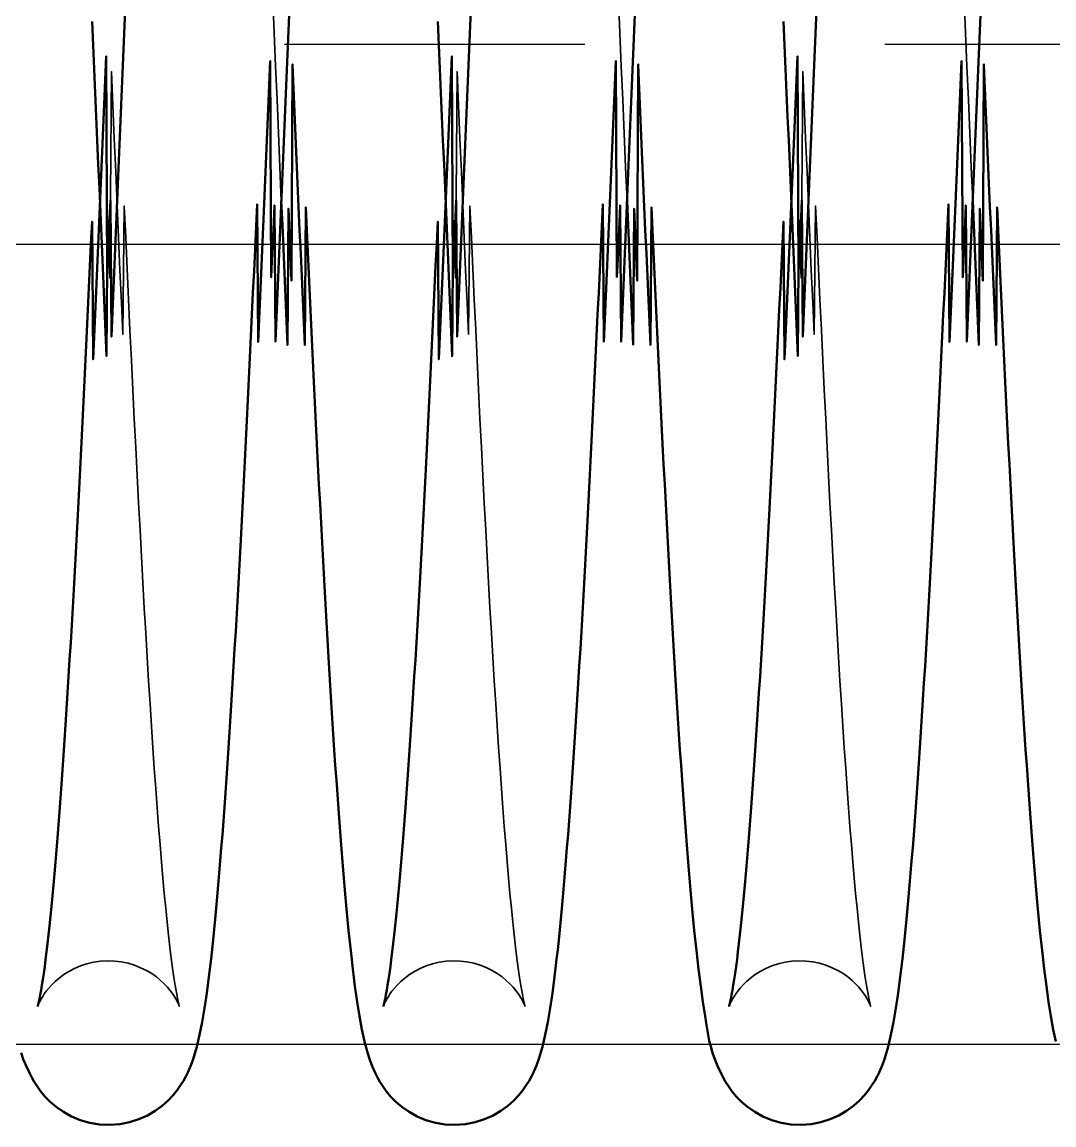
# Model space of a CAD drawing. Header units: millimetres. Extents: x 1448 to 104164, y -19509 to -89.
# Drawn here: x 83954.3 to 84005.9, y -3056.7 to -3001.5 of the extents above; entities that cross this region are included whole.
import ezdxf

# ---------------------------------------------------------------- set-up
doc = ezdxf.new("R2010")
doc.units = ezdxf.units.MM
doc.header["$LTSCALE"] = 60
doc.header["$MEASUREMENT"] = 0
doc.linetypes.add('CENTER', pattern=[2, 1.25, -0.25, 0.25, -0.25])
doc.layers.get('0').update_dxf_attribs({"linetype": 'CONTINUOUS'})
doc.layers.add('cen', color=14, linetype='CONTINUOUS')
doc.layers.add('가려진 것(ISO)', color=7, linetype='CONTINUOUS', lineweight=35)
doc.layers.add('가시적인 것(ISO)', color=7, linetype='CONTINUOUS', lineweight=50)

# ---------------------------------------------------------------- blocks, each defined once
blk = doc.blocks.new('토션스프링1')
at = {"layer": '가려진 것(ISO)', "flags": 128}
for points in [[(21463042.209, -50955456.939), (21463042.137, -50955458.591), (21463042.066, -50955460.254), (21463041.994, -50955461.926), (21463041.922, -50955463.606), (21463041.85, -50955465.292), (21463041.778, -50955466.982)], [(21463059.485, -50955456.936), (21463059.413, -50955458.59), (21463059.341, -50955460.254), (21463059.27, -50955461.927), (21463059.198, -50955463.607), (21463059.126, -50955465.293), (21463059.054, -50955466.981)], [(21463076.761, -50955456.939), (21463076.689, -50955458.591), (21463076.617, -50955460.254), (21463076.545, -50955461.926), (21463076.474, -50955463.606), (21463076.402, -50955465.292), (21463076.33, -50955466.982)], [(21463053.957, -50955507.244), (21463053.952, -50955507.229), (21463053.932, -50955507.177), (21463053.892, -50955507.083), (21463053.821, -50955506.94), (21463053.77, -50955506.847), (21463053.705, -50955506.739), (21463053.624, -50955506.616), (21463053.524, -50955506.478), (21463053.401, -50955506.325), (21463053.253, -50955506.162), (21463053.08, -50955505.993), (21463052.879, -50955505.821), (21463052.648, -50955505.652), (21463052.392, -50955505.491), (21463052.111, -50955505.344), (21463051.811, -50955505.217), (21463051.492, -50955505.113), (21463051.158, -50955505.035), (21463050.815, -50955504.985), (21463050.468, -50955504.965), (21463050.121, -50955504.976), (21463049.776, -50955505.017), (21463049.439, -50955505.087), (21463049.116, -50955505.183), (21463048.809, -50955505.304), (21463048.523, -50955505.445), (21463048.259, -50955505.603), (21463048.02, -50955505.77), (21463047.81, -50955505.941), (21463047.628, -50955506.112), (21463047.473, -50955506.278), (21463047.344, -50955506.433), (21463047.237, -50955506.574), (21463047.15, -50955506.702), (21463047.081, -50955506.815), (21463047.026, -50955506.913), (21463046.949, -50955507.065), (21463046.905, -50955507.166), (21463046.883, -50955507.223), (21463046.876, -50955507.244), (21463046.879, -50955507.234), (21463046.889, -50955507.197), (21463046.905, -50955507.136), (21463046.925, -50955507.055), (21463046.971, -50955506.836), (21463047.026, -50955506.549), (21463047.086, -50955506.199), (21463047.151, -50955505.792), (21463047.217, -50955505.333), (21463047.284, -50955504.828), (21463047.351, -50955504.275), (21463047.419, -50955503.674), (21463047.488, -50955503.027), (21463047.558, -50955502.336), (21463047.628, -50955501.601), (21463047.699, -50955500.825), (21463047.77, -50955500.007), (21463047.841, -50955499.15), (21463047.912, -50955498.254), (21463047.983, -50955497.322), (21463048.055, -50955496.353), (21463048.126, -50955495.35), (21463048.197, -50955494.31), (21463048.268, -50955493.232), (21463048.339, -50955492.119), (21463048.411, -50955490.971), (21463048.482, -50955489.79), (21463048.554, -50955488.577), (21463048.626, -50955487.333), (21463048.697, -50955486.061), (21463048.769, -50955484.76), (21463048.841, -50955483.433), (21463048.912, -50955482.08), (21463048.983, -50955480.703), (21463049.055, -50955479.301), (21463049.126, -50955477.873), (21463049.198, -50955476.418), (21463049.269, -50955474.94), (21463049.341, -50955473.44), (21463049.413, -50955471.919), (21463049.485, -50955470.378), (21463049.557, -50955468.82), (21463049.628, -50955467.246), (21463049.7, -50955473.657), (21463049.772, -50955472.056), (21463049.843, -50955470.443), (21463049.914, -50955468.82), (21463049.986, -50955467.183), (21463050.057, -50955465.534), (21463050.129, -50955463.872), (21463050.201, -50955462.202), (21463050.273, -50955460.523), (21463050.344, -50955470.837), (21463050.416, -50955469.147)], [(21463071.232, -50955507.244), (21463071.228, -50955507.229), (21463071.208, -50955507.177), (21463071.167, -50955507.083), (21463071.097, -50955506.94), (21463071.046, -50955506.847), (21463070.981, -50955506.739), (21463070.9, -50955506.617), (21463070.8, -50955506.478), (21463070.677, -50955506.326), (21463070.53, -50955506.163), (21463070.356, -50955505.994), (21463070.155, -50955505.822), (21463069.924, -50955505.652), (21463069.668, -50955505.491), (21463069.388, -50955505.344), (21463069.088, -50955505.217), (21463068.769, -50955505.114), (21463068.435, -50955505.035), (21463068.092, -50955504.985), (21463067.746, -50955504.965), (21463067.398, -50955504.976), (21463067.053, -50955505.017), (21463066.717, -50955505.086), (21463066.393, -50955505.182), (21463066.087, -50955505.303), (21463065.8, -50955505.445), (21463065.536, -50955505.602), (21463065.297, -50955505.768), (21463065.088, -50955505.94), (21463064.905, -50955506.111), (21463064.75, -50955506.277), (21463064.62, -50955506.432), (21463064.513, -50955506.572), (21463064.425, -50955506.699), (21463064.355, -50955506.811), (21463064.3, -50955506.91), (21463064.224, -50955507.065), (21463064.181, -50955507.166), (21463064.159, -50955507.224), (21463064.152, -50955507.244), (21463064.155, -50955507.234), (21463064.165, -50955507.197), (21463064.18, -50955507.137), (21463064.199, -50955507.056), (21463064.246, -50955506.837), (21463064.302, -50955506.547), (21463064.364, -50955506.195), (21463064.428, -50955505.788), (21463064.493, -50955505.333), (21463064.559, -50955504.827), (21463064.626, -50955504.272), (21463064.695, -50955503.671), (21463064.764, -50955503.023), (21463064.834, -50955502.331), (21463064.904, -50955501.596), (21463064.975, -50955500.819), (21463065.046, -50955500.001), (21463065.117, -50955499.144), (21463065.189, -50955498.25), (21463065.26, -50955497.319), (21463065.33, -50955496.353), (21463065.401, -50955495.347), (21463065.473, -50955494.304), (21463065.544, -50955493.225), (21463065.615, -50955492.111), (21463065.687, -50955490.962), (21463065.759, -50955489.781), (21463065.83, -50955488.569), (21463065.902, -50955487.327), (21463065.973, -50955486.056), (21463066.045, -50955484.757), (21463066.116, -50955483.432), (21463066.188, -50955482.082), (21463066.259, -50955480.705), (21463066.33, -50955479.3), (21463066.402, -50955477.869), (21463066.474, -50955476.413), (21463066.545, -50955474.934), (21463066.617, -50955473.433), (21463066.689, -50955471.913), (21463066.761, -50955470.373), (21463066.832, -50955468.817), (21463066.904, -50955467.245), (21463066.976, -50955473.659), (21463067.047, -50955472.061), (21463067.118, -50955470.451), (21463067.19, -50955468.826), (21463067.262, -50955467.186), (21463067.333, -50955465.534), (21463067.405, -50955463.871), (21463067.477, -50955462.2), (21463067.548, -50955460.521), (21463067.62, -50955470.836), (21463067.692, -50955469.147)], [(21463088.508, -50955507.244), (21463088.503, -50955507.229), (21463088.484, -50955507.177), (21463088.443, -50955507.083), (21463088.372, -50955506.94), (21463088.321, -50955506.847), (21463088.257, -50955506.739), (21463088.176, -50955506.616), (21463088.075, -50955506.478), (21463087.952, -50955506.325), (21463087.805, -50955506.162), (21463087.631, -50955505.993), (21463087.43, -50955505.821), (21463087.2, -50955505.652), (21463086.943, -50955505.491), (21463086.663, -50955505.344), (21463086.362, -50955505.217), (21463086.043, -50955505.113), (21463085.71, -50955505.035), (21463085.367, -50955504.985), (21463085.019, -50955504.965), (21463084.672, -50955504.976), (21463084.328, -50955505.017), (21463083.991, -50955505.087), (21463083.667, -50955505.183), (21463083.361, -50955505.304), (21463083.074, -50955505.445), (21463082.81, -50955505.603), (21463082.572, -50955505.77), (21463082.361, -50955505.941), (21463082.18, -50955506.112), (21463082.025, -50955506.278), (21463081.895, -50955506.433), (21463081.789, -50955506.574), (21463081.702, -50955506.702), (21463081.632, -50955506.815), (21463081.577, -50955506.913), (21463081.501, -50955507.065), (21463081.457, -50955507.166), (21463081.435, -50955507.223), (21463081.427, -50955507.244), (21463081.43, -50955507.234), (21463081.441, -50955507.197), (21463081.457, -50955507.136), (21463081.476, -50955507.055), (21463081.523, -50955506.836), (21463081.577, -50955506.549), (21463081.638, -50955506.199), (21463081.702, -50955505.792), (21463081.769, -50955505.333), (21463081.835, -50955504.828), (21463081.902, -50955504.275), (21463081.971, -50955503.674), (21463082.04, -50955503.027), (21463082.109, -50955502.336), (21463082.18, -50955501.601), (21463082.25, -50955500.825), (21463082.321, -50955500.007), (21463082.392, -50955499.15), (21463082.464, -50955498.254), (21463082.535, -50955497.322), (21463082.606, -50955496.353), (21463082.677, -50955495.35), (21463082.748, -50955494.31), (21463082.819, -50955493.232), (21463082.891, -50955492.119), (21463082.962, -50955490.971), (21463083.034, -50955489.79), (21463083.105, -50955488.577), (21463083.177, -50955487.333), (21463083.249, -50955486.061), (21463083.32, -50955484.76), (21463083.392, -50955483.433), (21463083.463, -50955482.08), (21463083.535, -50955480.703), (21463083.606, -50955479.301), (21463083.678, -50955477.873), (21463083.749, -50955476.418), (21463083.821, -50955474.94), (21463083.893, -50955473.44), (21463083.964, -50955471.919), (21463084.036, -50955470.378), (21463084.108, -50955468.82), (21463084.18, -50955467.246), (21463084.251, -50955473.657), (21463084.323, -50955472.056), (21463084.395, -50955470.443), (21463084.466, -50955468.82), (21463084.537, -50955467.183), (21463084.609, -50955465.534), (21463084.681, -50955463.872), (21463084.752, -50955462.202), (21463084.824, -50955460.523), (21463084.896, -50955470.837), (21463084.968, -50955469.147)]]:
    blk.add_lwpolyline(points, dxfattribs=at)
at = {"layer": '가시적인 것(ISO)', "flags": 128}
for points in [[(21463049.561, -50955457.057), (21463049.612, -50955458.232), (21463049.663, -50955459.413), (21463049.713, -50955460.597), (21463049.764, -50955461.786), (21463049.815, -50955462.978), (21463049.866, -50955464.173), (21463049.917, -50955465.37), (21463049.968, -50955466.568), (21463050.019, -50955467.767), (21463050.07, -50955468.966), (21463050.121, -50955470.165), (21463050.171, -50955471.363), (21463050.222, -50955472.561), (21463050.273, -50955473.761), (21463050.324, -50955466.961), (21463050.374, -50955468.161), (21463050.425, -50955469.361), (21463050.476, -50955470.559), (21463050.527, -50955459.756), (21463050.578, -50955460.951), (21463050.629, -50955462.142), (21463050.68, -50955463.331), (21463050.731, -50955464.515), (21463050.782, -50955465.694), (21463050.833, -50955466.868), (21463050.884, -50955468.036), (21463050.935, -50955469.198), (21463050.986, -50955470.352), (21463051.036, -50955471.499), (21463051.087, -50955472.637), (21463051.138, -50955473.77), (21463051.188, -50955474.895), (21463051.239, -50955468.014), (21463051.29, -50955469.126), (21463051.341, -50955470.23), (21463051.392, -50955471.326), (21463051.443, -50955472.413), (21463051.494, -50955473.49), (21463051.545, -50955474.557), (21463051.596, -50955475.613), (21463051.647, -50955476.659), (21463051.698, -50955477.692), (21463051.748, -50955478.714), (21463051.799, -50955479.722), (21463051.85, -50955480.718), (21463051.901, -50955481.699), (21463051.951, -50955482.666), (21463052.002, -50955483.619), (21463052.053, -50955484.559), (21463052.103, -50955485.486), (21463052.154, -50955486.4), (21463052.205, -50955487.3), (21463052.256, -50955488.185), (21463052.307, -50955489.055), (21463052.357, -50955489.91), (21463052.408, -50955490.749), (21463052.459, -50955491.572), (21463052.51, -50955492.378), (21463052.561, -50955493.166), (21463052.611, -50955493.937), (21463052.662, -50955494.69), (21463052.712, -50955495.425), (21463052.763, -50955496.14), (21463052.813, -50955496.836), (21463052.863, -50955497.513), (21463052.914, -50955498.172), (21463052.964, -50955498.813), (21463053.014, -50955499.434), (21463053.065, -50955500.036), (21463053.115, -50955500.618), (21463053.165, -50955501.18), (21463053.215, -50955501.72), (21463053.264, -50955502.24), (21463053.314, -50955502.738), (21463053.363, -50955503.214), (21463053.412, -50955503.667), (21463053.461, -50955504.098), (21463053.509, -50955504.505), (21463053.557, -50955504.889), (21463053.605, -50955505.25), (21463053.652, -50955505.587), (21463053.698, -50955505.897), (21463053.742, -50955506.181), (21463053.785, -50955506.435), (21463053.826, -50955506.66), (21463053.864, -50955506.854), (21463053.898, -50955507.014), (21463053.927, -50955507.137), (21463053.948, -50955507.216), (21463053.957, -50955507.244)], [(21463050.416, -50955469.147), (21463050.467, -50955467.946), (21463050.518, -50955474.743), (21463050.569, -50955473.54), (21463050.62, -50955472.338), (21463050.671, -50955471.136), (21463050.722, -50955469.936), (21463050.772, -50955468.738), (21463050.823, -50955467.543), (21463050.874, -50955466.347), (21463050.924, -50955465.152), (21463050.975, -50955463.958), (21463051.026, -50955462.766), (21463051.077, -50955461.575), (21463051.128, -50955460.388), (21463051.179, -50955459.204), (21463051.23, -50955458.024)], [(21463066.837, -50955457.062), (21463066.888, -50955458.238), (21463066.939, -50955459.419), (21463066.989, -50955460.603), (21463067.04, -50955461.792), (21463067.091, -50955462.983), (21463067.142, -50955464.177), (21463067.193, -50955465.372), (21463067.244, -50955466.569), (21463067.295, -50955467.766), (21463067.346, -50955468.964), (21463067.396, -50955470.161), (21463067.447, -50955471.359), (21463067.498, -50955472.559), (21463067.549, -50955473.761), (21463067.599, -50955466.962), (21463067.65, -50955468.164), (21463067.701, -50955469.365), (21463067.752, -50955470.564), (21463067.803, -50955459.762), (21463067.854, -50955460.956), (21463067.905, -50955462.148), (21463067.956, -50955463.336), (21463068.007, -50955464.519), (21463068.058, -50955465.698), (21463068.109, -50955466.871), (21463068.16, -50955468.037), (21463068.21, -50955469.197), (21463068.261, -50955470.349), (21463068.312, -50955471.494), (21463068.363, -50955472.634), (21463068.413, -50955473.768), (21463068.464, -50955474.895), (21463068.515, -50955468.016), (21463068.566, -50955469.129), (21463068.617, -50955470.234), (21463068.668, -50955471.33), (21463068.719, -50955472.417), (21463068.77, -50955473.494), (21463068.821, -50955474.561), (21463068.872, -50955475.618), (21463068.923, -50955476.662), (21463068.973, -50955477.695), (21463069.024, -50955478.715), (21463069.075, -50955479.722), (21463069.126, -50955480.716), (21463069.176, -50955481.695), (21463069.227, -50955482.662), (21463069.278, -50955483.616), (21463069.328, -50955484.558), (21463069.379, -50955485.486), (21463069.43, -50955486.401), (21463069.481, -50955487.302), (21463069.532, -50955488.187), (21463069.583, -50955489.058), (21463069.633, -50955489.913), (21463069.684, -50955490.752), (21463069.735, -50955491.575), (21463069.786, -50955492.38), (21463069.836, -50955493.168), (21463069.887, -50955493.939), (21463069.937, -50955494.69), (21463069.988, -50955495.423), (21463070.038, -50955496.137), (21463070.089, -50955496.834), (21463070.139, -50955497.512), (21463070.189, -50955498.172), (21463070.24, -50955498.813), (21463070.29, -50955499.434), (21463070.34, -50955500.037), (21463070.391, -50955500.619), (21463070.441, -50955501.181), (21463070.49, -50955501.721), (21463070.54, -50955502.241), (21463070.59, -50955502.739), (21463070.639, -50955503.214), (21463070.688, -50955503.667), (21463070.736, -50955504.097), (21463070.785, -50955504.505), (21463070.833, -50955504.89), (21463070.881, -50955505.251), (21463070.928, -50955505.587), (21463070.974, -50955505.898), (21463071.018, -50955506.18), (21463071.061, -50955506.435), (21463071.101, -50955506.66), (21463071.139, -50955506.854), (21463071.174, -50955507.014), (21463071.203, -50955507.137), (21463071.224, -50955507.216), (21463071.232, -50955507.244)], [(21463067.692, -50955469.147), (21463067.743, -50955467.947), (21463067.794, -50955474.745), (21463067.845, -50955473.544), (21463067.895, -50955472.344), (21463067.946, -50955471.145), (21463067.997, -50955469.947), (21463068.048, -50955468.75), (21463068.098, -50955467.551), (21463068.149, -50955466.353), (21463068.2, -50955465.156), (21463068.251, -50955463.96), (21463068.302, -50955462.766), (21463068.353, -50955461.575), (21463068.404, -50955460.387), (21463068.455, -50955459.203), (21463068.506, -50955458.023)], [(21463084.112, -50955457.057), (21463084.163, -50955458.232), (21463084.214, -50955459.413), (21463084.265, -50955460.597), (21463084.316, -50955461.786), (21463084.367, -50955462.978), (21463084.418, -50955464.173), (21463084.469, -50955465.37), (21463084.52, -50955466.568), (21463084.571, -50955467.767), (21463084.621, -50955468.966), (21463084.672, -50955470.165), (21463084.723, -50955471.363), (21463084.774, -50955472.561), (21463084.824, -50955473.761), (21463084.875, -50955466.961), (21463084.926, -50955468.161), (21463084.977, -50955469.361), (21463085.028, -50955470.559), (21463085.079, -50955459.756), (21463085.13, -50955460.951), (21463085.181, -50955462.142), (21463085.232, -50955463.331), (21463085.283, -50955464.515), (21463085.334, -50955465.694), (21463085.385, -50955466.868), (21463085.435, -50955468.036), (21463085.486, -50955469.198), (21463085.537, -50955470.352), (21463085.588, -50955471.499), (21463085.638, -50955472.637), (21463085.689, -50955473.77), (21463085.74, -50955474.895), (21463085.791, -50955468.014), (21463085.842, -50955469.126), (21463085.892, -50955470.23), (21463085.943, -50955471.326), (21463085.994, -50955472.413), (21463086.045, -50955473.49), (21463086.096, -50955474.557), (21463086.147, -50955475.613), (21463086.198, -50955476.659), (21463086.249, -50955477.692), (21463086.3, -50955478.714), (21463086.351, -50955479.722), (21463086.402, -50955480.718), (21463086.452, -50955481.699), (21463086.503, -50955482.666), (21463086.553, -50955483.619), (21463086.604, -50955484.559), (21463086.655, -50955485.486), (21463086.706, -50955486.4), (21463086.756, -50955487.3), (21463086.807, -50955488.185), (21463086.858, -50955489.055), (21463086.909, -50955489.91), (21463086.96, -50955490.749), (21463087.011, -50955491.572), (21463087.061, -50955492.378), (21463087.112, -50955493.166), (21463087.163, -50955493.937), (21463087.213, -50955494.69), (21463087.264, -50955495.425), (21463087.314, -50955496.14), (21463087.364, -50955496.836), (21463087.415, -50955497.513), (21463087.465, -50955498.172), (21463087.515, -50955498.813), (21463087.566, -50955499.434), (21463087.616, -50955500.036), (21463087.666, -50955500.618), (21463087.716, -50955501.18), (21463087.766, -50955501.72), (21463087.816, -50955502.24), (21463087.865, -50955502.738), (21463087.915, -50955503.214), (21463087.964, -50955503.667), (21463088.012, -50955504.098), (21463088.06, -50955504.505), (21463088.108, -50955504.889), (21463088.156, -50955505.25), (21463088.203, -50955505.587), (21463088.249, -50955505.897), (21463088.294, -50955506.181), (21463088.337, -50955506.435), (21463088.377, -50955506.66), (21463088.415, -50955506.854), (21463088.45, -50955507.014), (21463088.479, -50955507.137), (21463088.5, -50955507.216), (21463088.508, -50955507.244)], [(21463084.968, -50955469.147), (21463085.019, -50955467.946), (21463085.07, -50955474.743), (21463085.121, -50955473.54), (21463085.172, -50955472.338), (21463085.222, -50955471.136), (21463085.273, -50955469.936), (21463085.324, -50955468.738), (21463085.374, -50955467.543), (21463085.425, -50955466.347), (21463085.476, -50955465.152), (21463085.527, -50955463.958), (21463085.578, -50955462.766), (21463085.629, -50955461.575), (21463085.68, -50955460.388), (21463085.731, -50955459.204), (21463085.782, -50955458.024)], [(21463041.778, -50955466.982), (21463041.727, -50955468.182), (21463041.677, -50955469.384), (21463041.626, -50955470.585), (21463041.575, -50955471.786), (21463041.524, -50955472.986), (21463041.474, -50955474.184), (21463041.423, -50955467.38), (21463041.372, -50955468.578), (21463041.321, -50955469.775), (21463041.27, -50955470.971), (21463041.22, -50955460.166), (21463041.169, -50955461.359), (21463041.118, -50955462.55), (21463041.067, -50955463.738), (21463041.016, -50955464.921), (21463040.965, -50955466.101), (21463040.914, -50955467.276), (21463040.863, -50955468.445), (21463040.812, -50955469.608), (21463040.761, -50955470.765), (21463040.71, -50955471.914), (21463040.659, -50955473.055), (21463040.609, -50955474.188), (21463040.558, -50955467.312), (21463040.507, -50955468.428), (21463040.457, -50955469.537), (21463040.406, -50955470.639), (21463040.355, -50955471.733), (21463040.304, -50955472.819), (21463040.253, -50955473.895), (21463040.202, -50955474.962), (21463040.151, -50955476.019), (21463040.1, -50955477.065), (21463040.049, -50955478.1), (21463039.998, -50955479.124), (21463039.947, -50955480.136), (21463039.896, -50955481.134), (21463039.845, -50955482.12), (21463039.794, -50955483.092), (21463039.744, -50955484.049), (21463039.693, -50955484.992), (21463039.642, -50955485.92), (21463039.591, -50955486.835), (21463039.54, -50955487.736), (21463039.49, -50955488.623), (21463039.439, -50955489.496), (21463039.388, -50955490.355), (21463039.336, -50955491.198), (21463039.285, -50955492.027), (21463039.234, -50955492.839), (21463039.183, -50955493.636), (21463039.132, -50955494.416), (21463039.081, -50955495.179), (21463039.029, -50955495.925), (21463038.978, -50955496.654), (21463038.927, -50955497.364), (21463038.876, -50955498.057), (21463038.825, -50955498.731), (21463038.773, -50955499.385), (21463038.722, -50955500.021), (21463038.671, -50955500.638), (21463038.62, -50955501.236), (21463038.57, -50955501.815), (21463038.519, -50955502.377), (21463038.468, -50955502.92), (21463038.416, -50955503.445), (21463038.312, -50955504.441), (21463038.207, -50955505.366), (21463038.098, -50955506.223), (21463037.986, -50955507.011), (21463037.87, -50955507.733), (21463037.749, -50955508.389), (21463037.617, -50955508.999)], [(21463059.054, -50955466.981), (21463059.003, -50955468.181), (21463058.952, -50955469.381), (21463058.902, -50955470.581), (21463058.851, -50955471.78), (21463058.8, -50955472.977), (21463058.75, -50955474.175), (21463058.699, -50955467.374), (21463058.648, -50955468.573), (21463058.597, -50955469.772), (21463058.546, -50955470.97), (21463058.495, -50955460.166), (21463058.444, -50955461.36), (21463058.393, -50955462.551), (21463058.342, -50955463.739), (21463058.291, -50955464.923), (21463058.241, -50955466.102), (21463058.19, -50955467.276), (21463058.139, -50955468.445), (21463058.088, -50955469.607), (21463058.037, -50955470.761), (21463057.986, -50955471.909), (21463057.936, -50955473.048), (21463057.885, -50955474.179), (21463057.834, -50955467.304), (21463057.783, -50955468.422), (21463057.733, -50955469.533), (21463057.682, -50955470.636), (21463057.631, -50955471.732), (21463057.58, -50955472.818), (21463057.529, -50955473.895), (21463057.478, -50955474.963), (21463057.427, -50955476.02), (21463057.376, -50955477.066), (21463057.325, -50955478.101), (21463057.274, -50955479.125), (21463057.223, -50955480.135), (21463057.172, -50955481.133), (21463057.121, -50955482.117), (21463057.07, -50955483.087), (21463057.02, -50955484.043), (21463056.969, -50955484.985), (21463056.918, -50955485.914), (21463056.867, -50955486.83), (21463056.816, -50955487.732), (21463056.765, -50955488.621), (21463056.714, -50955489.495), (21463056.663, -50955490.354), (21463056.612, -50955491.198), (21463056.561, -50955492.027), (21463056.51, -50955492.84), (21463056.459, -50955493.637), (21463056.408, -50955494.417), (21463056.356, -50955495.18), (21463056.305, -50955495.925), (21463056.254, -50955496.653), (21463056.203, -50955497.363), (21463056.152, -50955498.054), (21463056.101, -50955498.726), (21463056.05, -50955499.38), (21463055.999, -50955500.015), (21463055.948, -50955500.632), (21463055.897, -50955501.231), (21463055.846, -50955501.812), (21463055.794, -50955502.375), (21463055.743, -50955502.92), (21463055.691, -50955503.446), (21463055.586, -50955504.446), (21463055.48, -50955505.374), (21463055.371, -50955506.232), (21463055.26, -50955507.018), (21463055.146, -50955507.733), (21463055.094, -50955508.059), (21463055.047, -50955508.367), (21463054.941, -50955508.956), (21463054.872, -50955509.251), (21463054.785, -50955509.554), (21463054.673, -50955509.874), (21463054.532, -50955510.216), (21463054.356, -50955510.588), (21463054.253, -50955510.788), (21463054.133, -50955511.002), (21463053.987, -50955511.234), (21463053.809, -50955511.479), (21463053.593, -50955511.736), (21463053.333, -50955512.001), (21463053.025, -50955512.264), (21463052.67, -50955512.513), (21463052.268, -50955512.736), (21463051.825, -50955512.921), (21463051.354, -50955513.059), (21463050.862, -50955513.14), (21463050.359, -50955513.163), (21463049.858, -50955513.127), (21463049.37, -50955513.032), (21463048.904, -50955512.883), (21463048.47, -50955512.689), (21463048.079, -50955512.46), (21463047.734, -50955512.206), (21463047.436, -50955511.94), (21463047.187, -50955511.675), (21463046.98, -50955511.42), (21463046.811, -50955511.178), (21463046.671, -50955510.952), (21463046.556, -50955510.743), (21463046.459, -50955510.548), (21463046.306, -50955510.193), (21463046.187, -50955509.869), (21463046.004, -50955509.262), (21463045.865, -50955508.665), (21463045.739, -50955508.03), (21463045.62, -50955507.335), (21463045.506, -50955506.578), (21463045.398, -50955505.757), (21463045.292, -50955504.868), (21463045.189, -50955503.91), (21463045.138, -50955503.403), (21463045.087, -50955502.878), (21463045.036, -50955502.334), (21463044.984, -50955501.77), (21463044.933, -50955501.187), (21463044.881, -50955500.584), (21463044.83, -50955499.962), (21463044.778, -50955499.32), (21463044.727, -50955498.659), (21463044.676, -50955497.979), (21463044.624, -50955497.281), (21463044.573, -50955496.566), (21463044.521, -50955495.833), (21463044.47, -50955495.082), (21463044.418, -50955494.315), (21463044.367, -50955493.531), (21463044.316, -50955492.731), (21463044.265, -50955491.915), (21463044.213, -50955491.084), (21463044.162, -50955490.237), (21463044.111, -50955489.376), (21463044.06, -50955488.501), (21463044.009, -50955487.611), (21463043.958, -50955486.708), (21463043.908, -50955485.791), (21463043.857, -50955484.861), (21463043.806, -50955483.917), (21463043.755, -50955482.957), (21463043.704, -50955481.984), (21463043.654, -50955480.996), (21463043.603, -50955479.996), (21463043.552, -50955478.982), (21463043.501, -50955477.957), (21463043.45, -50955476.92), (21463043.399, -50955475.872), (21463043.348, -50955474.813), (21463043.297, -50955473.745), (21463043.246, -50955472.667), (21463043.195, -50955471.579), (21463043.144, -50955470.484), (21463043.093, -50955469.38), (21463043.042, -50955468.269), (21463042.992, -50955467.151), (21463042.941, -50955474.027), (21463042.89, -50955472.893), (21463042.839, -50955471.752), (21463042.789, -50955470.602), (21463042.738, -50955469.445), (21463042.687, -50955468.281), (21463042.636, -50955467.111), (21463042.585, -50955465.936), (21463042.534, -50955464.756), (21463042.483, -50955463.571), (21463042.432, -50955462.383), (21463042.381, -50955461.191), (21463042.33, -50955459.997), (21463042.279, -50955470.801), (21463042.228, -50955469.604), (21463042.178, -50955468.406), (21463042.127, -50955467.208), (21463042.076, -50955474.011), (21463042.025, -50955472.814), (21463041.975, -50955471.615), (21463041.924, -50955470.414), (21463041.873, -50955469.213), (21463041.822, -50955468.013), (21463041.771, -50955466.812), (21463041.72, -50955465.613), (21463041.669, -50955464.416), (21463041.618, -50955463.221), (21463041.567, -50955462.029), (21463041.516, -50955460.841), (21463041.465, -50955459.657), (21463041.415, -50955458.479), (21463041.364, -50955457.305)], [(21463076.33, -50955466.982), (21463076.279, -50955468.182), (21463076.228, -50955469.384), (21463076.177, -50955470.585), (21463076.126, -50955471.786), (21463076.076, -50955472.986), (21463076.025, -50955474.184), (21463075.974, -50955467.38), (21463075.924, -50955468.578), (21463075.873, -50955469.775), (21463075.822, -50955470.971), (21463075.771, -50955460.166), (21463075.72, -50955461.359), (21463075.669, -50955462.55), (21463075.618, -50955463.738), (21463075.567, -50955464.921), (21463075.516, -50955466.101), (21463075.465, -50955467.276), (21463075.414, -50955468.445), (21463075.363, -50955469.608), (21463075.313, -50955470.765), (21463075.262, -50955471.914), (21463075.211, -50955473.055), (21463075.16, -50955474.188), (21463075.11, -50955467.312), (21463075.059, -50955468.428), (21463075.008, -50955469.537), (21463074.957, -50955470.639), (21463074.906, -50955471.733), (21463074.855, -50955472.819), (21463074.805, -50955473.895), (21463074.754, -50955474.962), (21463074.703, -50955476.019), (21463074.652, -50955477.065), (21463074.601, -50955478.1), (21463074.55, -50955479.124), (21463074.499, -50955480.136), (21463074.448, -50955481.134), (21463074.397, -50955482.12), (21463074.346, -50955483.092), (21463074.295, -50955484.049), (21463074.244, -50955484.992), (21463074.194, -50955485.92), (21463074.143, -50955486.835), (21463074.092, -50955487.736), (21463074.041, -50955488.623), (21463073.99, -50955489.496), (21463073.939, -50955490.355), (21463073.888, -50955491.198), (21463073.837, -50955492.027), (21463073.786, -50955492.839), (21463073.735, -50955493.636), (21463073.683, -50955494.416), (21463073.632, -50955495.179), (21463073.581, -50955495.925), (21463073.53, -50955496.654), (21463073.479, -50955497.364), (21463073.427, -50955498.057), (21463073.376, -50955498.731), (21463073.325, -50955499.385), (21463073.274, -50955500.021), (21463073.223, -50955500.638), (21463073.172, -50955501.236), (21463073.121, -50955501.815), (21463073.07, -50955502.377), (21463073.019, -50955502.92), (21463072.968, -50955503.445), (21463072.864, -50955504.441), (21463072.758, -50955505.366), (21463072.65, -50955506.223), (21463072.537, -50955507.011), (21463072.421, -50955507.733), (21463072.3, -50955508.389), (21463072.168, -50955508.999), (21463072.007, -50955509.597), (21463071.91, -50955509.904), (21463071.792, -50955510.23), (21463071.632, -50955510.591), (21463071.529, -50955510.79), (21463071.408, -50955511.002), (21463071.262, -50955511.232), (21463071.084, -50955511.478), (21463070.869, -50955511.735), (21463070.609, -50955512.001), (21463070.302, -50955512.264), (21463069.946, -50955512.513), (21463069.543, -50955512.736), (21463069.101, -50955512.921), (21463068.63, -50955513.059), (21463068.138, -50955513.14), (21463067.635, -50955513.163), (21463067.134, -50955513.127), (21463066.646, -50955513.032), (21463066.18, -50955512.883), (21463065.746, -50955512.689), (21463065.355, -50955512.46), (21463065.01, -50955512.205), (21463064.712, -50955511.94), (21463064.462, -50955511.676), (21463064.256, -50955511.42), (21463064.086, -50955511.178), (21463063.947, -50955510.952), (21463063.831, -50955510.743), (21463063.734, -50955510.548), (21463063.582, -50955510.193), (21463063.462, -50955509.868), (21463063.281, -50955509.263), (21463063.141, -50955508.666), (21463063.013, -50955508.026), (21463062.894, -50955507.331), (21463062.781, -50955506.578), (21463062.674, -50955505.761), (21463062.57, -50955504.877), (21463062.518, -50955504.408), (21463062.467, -50955503.921), (21463062.416, -50955503.414), (21463062.364, -50955502.888), (21463062.312, -50955502.341), (21463062.261, -50955501.774), (21463062.209, -50955501.188), (21463062.157, -50955500.582), (21463062.105, -50955499.957), (21463062.054, -50955499.313), (21463062.002, -50955498.65), (21463061.951, -50955497.969), (21463061.899, -50955497.271), (21463061.848, -50955496.555), (21463061.796, -50955495.821), (21463061.745, -50955495.071), (21463061.693, -50955494.304), (21463061.642, -50955493.521), (21463061.591, -50955492.722), (21463061.54, -50955491.908), (21463061.489, -50955491.078), (21463061.438, -50955490.233), (21463061.387, -50955489.373), (21463061.336, -50955488.499), (21463061.285, -50955487.611), (21463061.234, -50955486.71), (21463061.184, -50955485.793), (21463061.133, -50955484.86), (21463061.082, -50955483.913), (21463061.031, -50955482.952), (21463060.98, -50955481.976), (21463060.929, -50955480.988), (21463060.878, -50955479.986), (21463060.827, -50955478.972), (21463060.776, -50955477.947), (21463060.725, -50955476.91), (21463060.674, -50955475.862), (21463060.623, -50955474.804), (21463060.572, -50955473.737), (21463060.521, -50955472.66), (21463060.47, -50955471.574), (21463060.419, -50955470.48), (21463060.369, -50955469.379), (21463060.318, -50955468.27), (21463060.267, -50955467.152), (21463060.217, -50955474.025), (21463060.166, -50955472.889), (21463060.115, -50955471.745), (21463060.064, -50955470.594), (21463060.013, -50955469.435), (21463059.962, -50955468.27), (21463059.911, -50955467.1), (21463059.86, -50955465.924), (21463059.809, -50955464.744), (21463059.758, -50955463.56), (21463059.707, -50955462.372), (21463059.656, -50955461.182), (21463059.605, -50955459.989), (21463059.555, -50955470.795), (21463059.504, -50955469.6), (21463059.453, -50955468.405), (21463059.403, -50955467.209), (21463059.352, -50955474.011), (21463059.301, -50955472.811), (21463059.25, -50955471.61), (21463059.199, -50955470.407), (21463059.148, -50955469.205), (21463059.097, -50955468.002), (21463059.047, -50955466.801), (21463058.996, -50955465.601), (21463058.945, -50955464.404), (21463058.894, -50955463.209), (21463058.843, -50955462.018), (21463058.792, -50955460.83), (21463058.741, -50955459.648), (21463058.69, -50955458.47), (21463058.639, -50955457.299)], [(21463089.336, -50955509.554), (21463089.225, -50955509.874), (21463089.084, -50955510.216), (21463088.907, -50955510.588), (21463088.804, -50955510.788), (21463088.684, -50955511.002), (21463088.538, -50955511.234), (21463088.36, -50955511.479), (21463088.144, -50955511.736), (21463087.885, -50955512.001), (21463087.577, -50955512.264), (21463087.222, -50955512.513), (21463086.819, -50955512.736), (21463086.377, -50955512.921), (21463085.906, -50955513.059), (21463085.414, -50955513.14), (21463084.911, -50955513.163), (21463084.409, -50955513.127), (21463083.922, -50955513.032), (21463083.456, -50955512.883), (21463083.022, -50955512.689), (21463082.631, -50955512.46), (21463082.286, -50955512.206), (21463081.988, -50955511.94), (21463081.738, -50955511.675), (21463081.532, -50955511.42), (21463081.362, -50955511.178), (21463081.223, -50955510.952), (21463081.107, -50955510.743), (21463081.01, -50955510.548), (21463080.858, -50955510.193), (21463080.739, -50955509.869), (21463080.556, -50955509.262), (21463080.417, -50955508.665), (21463080.291, -50955508.03), (21463080.171, -50955507.335), (21463080.058, -50955506.578), (21463079.949, -50955505.757), (21463079.844, -50955504.868), (21463079.74, -50955503.91), (21463079.689, -50955503.403), (21463079.638, -50955502.878), (21463079.587, -50955502.334), (21463079.536, -50955501.77), (21463079.484, -50955501.187), (21463079.433, -50955500.584), (21463079.381, -50955499.962), (21463079.33, -50955499.32), (21463079.278, -50955498.659), (21463079.227, -50955497.979), (21463079.176, -50955497.281), (21463079.124, -50955496.566), (21463079.073, -50955495.833), (21463079.021, -50955495.082), (21463078.97, -50955494.315), (21463078.919, -50955493.531), (21463078.867, -50955492.731), (21463078.816, -50955491.915), (21463078.765, -50955491.084), (21463078.714, -50955490.237), (21463078.663, -50955489.376), (21463078.612, -50955488.501), (21463078.561, -50955487.611), (21463078.51, -50955486.708), (21463078.459, -50955485.791), (21463078.408, -50955484.861), (21463078.358, -50955483.917), (21463078.307, -50955482.957), (21463078.256, -50955481.984), (21463078.205, -50955480.996), (21463078.154, -50955479.996), (21463078.103, -50955478.982), (21463078.052, -50955477.957), (21463078.001, -50955476.92), (21463077.95, -50955475.872), (21463077.899, -50955474.813), (21463077.848, -50955473.745), (21463077.797, -50955472.667), (21463077.746, -50955471.579), (21463077.695, -50955470.484), (21463077.645, -50955469.38), (21463077.594, -50955468.269), (21463077.543, -50955467.151), (21463077.492, -50955474.027), (21463077.442, -50955472.893), (21463077.391, -50955471.752), (21463077.34, -50955470.602), (21463077.289, -50955469.445), (21463077.238, -50955468.281), (21463077.187, -50955467.111), (21463077.136, -50955465.936), (21463077.085, -50955464.756), (21463077.034, -50955463.571), (21463076.983, -50955462.383), (21463076.932, -50955461.191), (21463076.882, -50955459.997), (21463076.831, -50955470.801), (21463076.78, -50955469.604), (21463076.729, -50955468.406), (21463076.678, -50955467.208), (21463076.628, -50955474.011), (21463076.577, -50955472.814), (21463076.526, -50955471.615), (21463076.475, -50955470.414), (21463076.425, -50955469.213), (21463076.374, -50955468.013), (21463076.323, -50955466.812), (21463076.272, -50955465.613), (21463076.221, -50955464.416), (21463076.17, -50955463.221), (21463076.119, -50955462.029), (21463076.068, -50955460.841), (21463076.017, -50955459.657), (21463075.966, -50955458.479), (21463075.915, -50955457.305)]]:
    blk.add_lwpolyline(points, dxfattribs=at)
blk = doc.blocks.new('토션스프링12345')
blk.add_blockref('토션스프링1', (1400.606, -3974.283))

msp = doc.modelspace()

# ---------------------------------------------------------------- linework, layer by layer
at = {"color": 3}
for p, q in [((79607.442, -3012.641), (85865.368, -3012.641)), ((85582.442, -3052.641), (79782.442, -3052.641))]:
    msp.add_line(p, q, dxfattribs=at)
at = {"layer": 'cen', "linetype": 'CENTER'}
msp.add_line((79557.442, -3002.641), (85915.368, -3002.641), dxfattribs=at)

# ---------------------------------------------------------------- block references
at = {"xscale": -1}
msp.add_blockref('토션스프링12345', (21548444.213, 50956430.79), dxfattribs=at)

doc.saveas('drawing.dxf')
